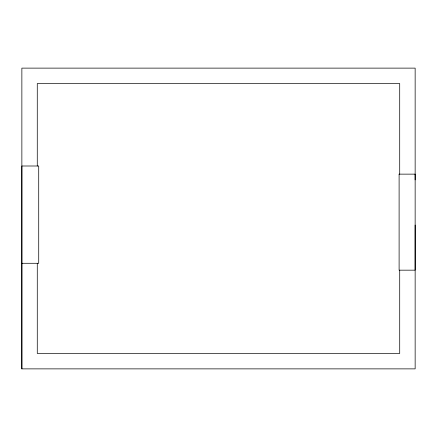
<?xml version="1.0" encoding="UTF-8"?>
<svg xmlns="http://www.w3.org/2000/svg" width="437" height="437" viewBox="0 0 437 437"><rect width="100%" height="100%" fill="white"/><g stroke="black" fill="none" stroke-linecap="round" stroke-linejoin="round"><path stroke-width="0.66" d="M21.866 368.877L21.866 68.128L415.145 68.123L415.15 368.872L21.855 368.877L21.866 166L38.718 166L38.724 263.287L21.866 263.287M415.139 225.06L415.134 270.17L399.112 270.17L399.107 174.194M399.107 174.139L415.134 174.139M415.134 174.194L415.134 179.902M399.708 174.139L399.708 83.549L37.271 83.554L37.276 166M399.713 270.17L399.713 353.446L37.276 353.451L37.276 263.287"/></g></svg>
